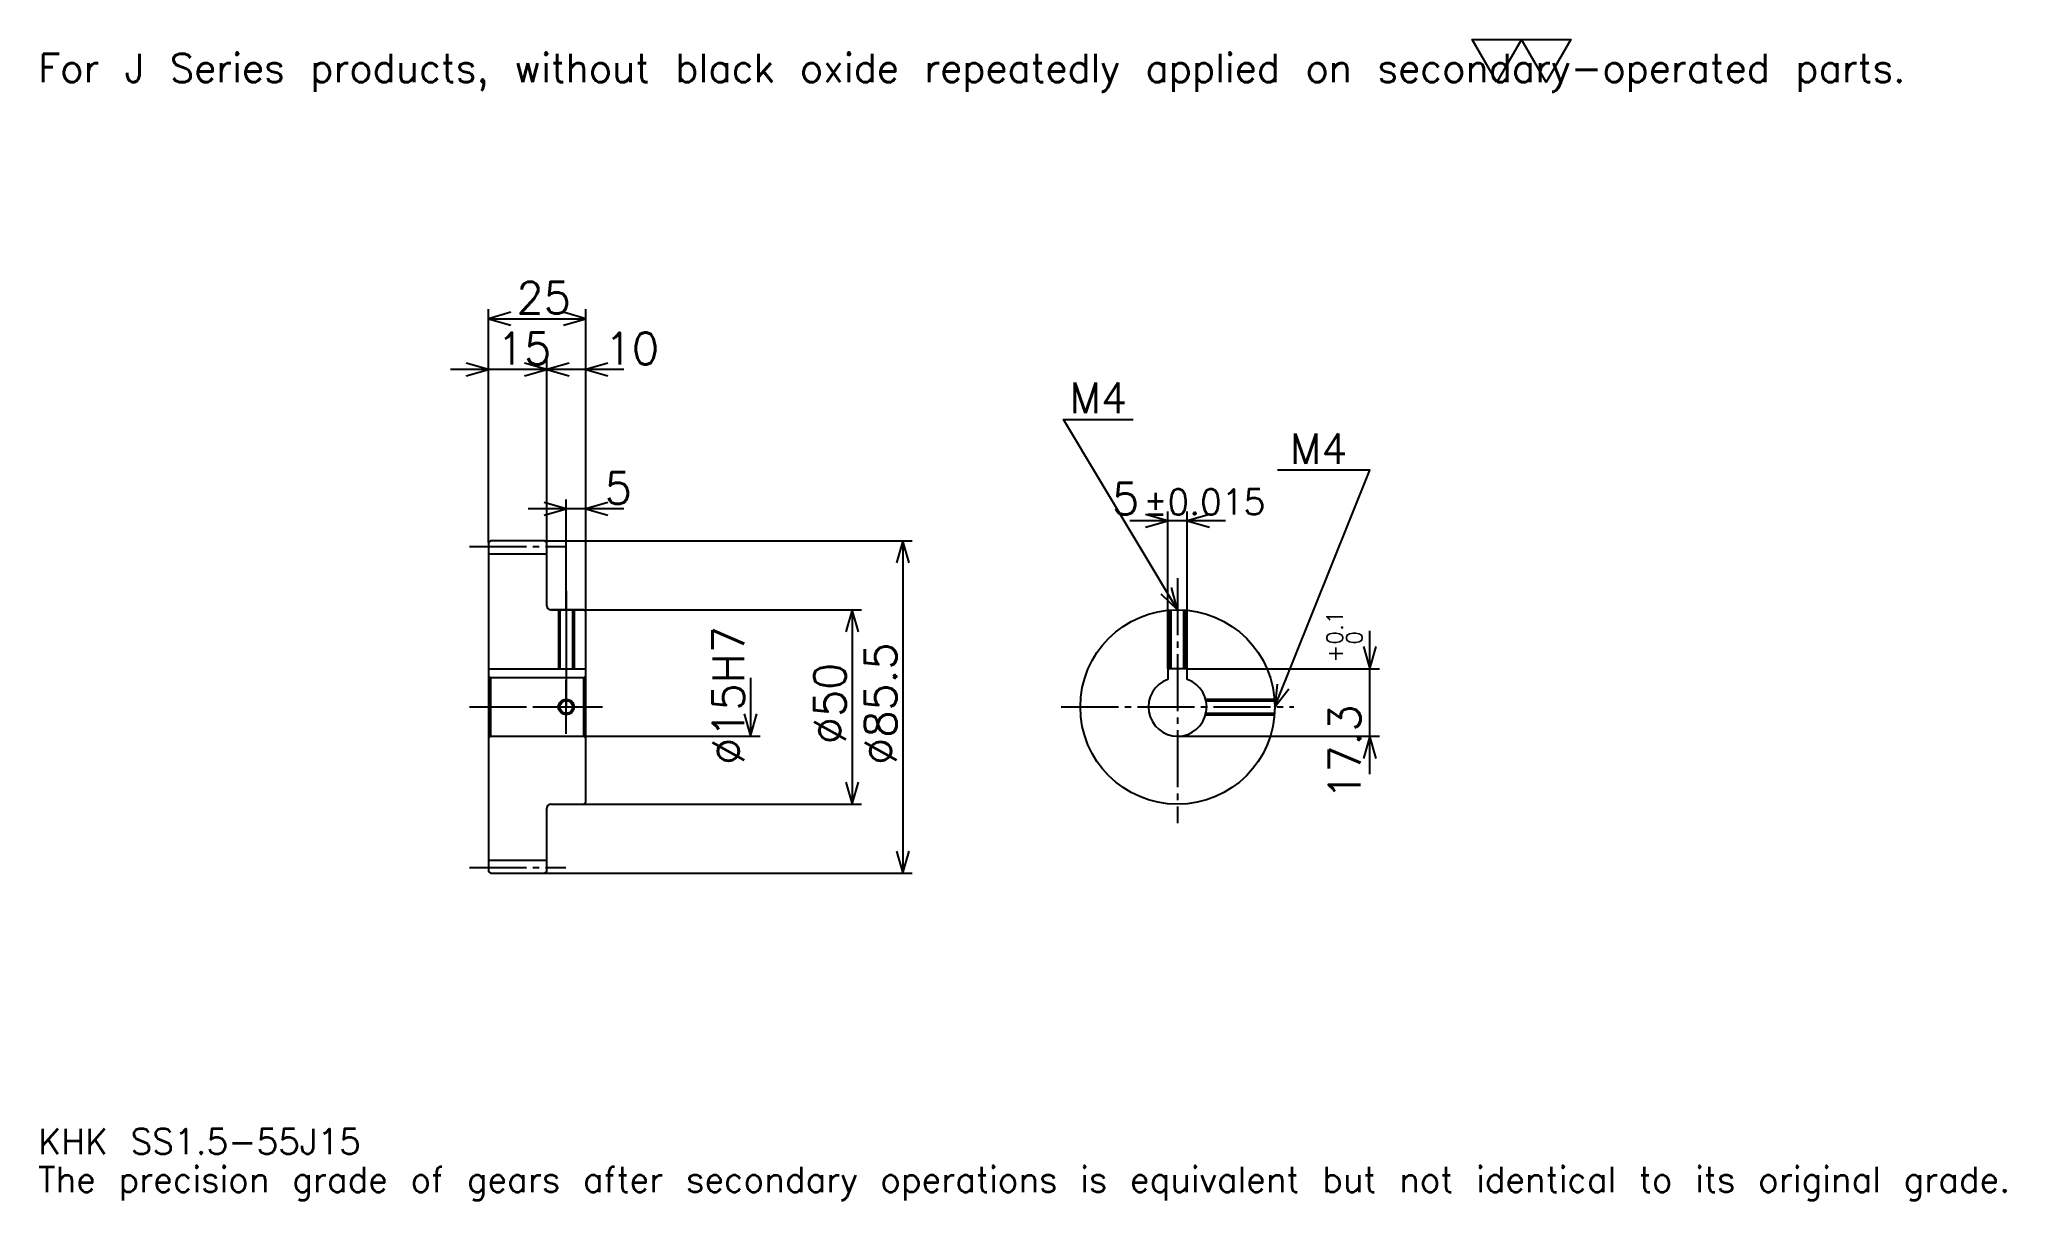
# Model space of a CAD drawing. Extents: x 17 to 522, y 6 to 304.
import ezdxf

# ---------------------------------------------------------------- set-up
doc = ezdxf.new("R2010")
doc.units = 0
doc.linetypes.add('DASHDOT', pattern=[19.565218, 14.673913, -1.630435, 1.630435, -1.630435])
doc.layers.get('0').update_dxf_attribs({"linetype": 'CONTINUOUS'})
doc.layers.add('DASHDOT', color=6, linetype='DASHDOT')
doc.styles.add('KANJI', font='TXT', dxfattribs={"bigfont": 'BIGFONT'})

msp = doc.modelspace()

# ---------------------------------------------------------------- linework, layer by layer
at = {"color": 5}
for p, q in [((132.065216, 175.630432), (132.065216, 235.141296)), ((132.065216, 232.695648), (157.065216, 232.695648)), ((157.065216, 175.630432), (157.065216, 235.141296)), ((156.847824, 219.652176), (122.282608, 219.652176)), ((166.847824, 219.652176), (137.282608, 219.652176)), ((147.065216, 175.630432), (147.065216, 222.097839)), ((166.847824, 183.782608), (142.282608, 183.782608)), ((152.065216, 175.630432), (152.065216, 186.228256)), ((306.739136, 142.680435), (306.739136, 183.152161)), ((311.739136, 142.680435), (311.739136, 183.152161)), ((321.521729, 180.706512), (296.956543, 180.706512)), ((132.065216, 175.130432), (132.065216, 175.630432)), ((146.565216, 175.630432), (157.065216, 175.630432)), ((147.065216, 175.130432), (147.065216, 175.630432)), ((152.065216, 157.880432), (152.065216, 175.630432)), ((152.065216, 157.880432), (152.065216, 175.630432)), ((157.065216, 175.630432), (241.032608, 175.630432)), ((157.065216, 157.380432), (157.065216, 175.630432)), ((238.586945, 175.630432), (238.586945, 90.130432)), ((148.065216, 157.880432), (157.065216, 157.880432)), ((157.065216, 157.880432), (227.989136, 157.880432)), ((225.543488, 157.880432), (225.543488, 107.880432)), ((358.695648, 115.597824), (358.695648, 152.463043)), ((311.739136, 142.680435), (361.141296, 142.680435)), ((199.456512, 140.380432), (199.456512, 125.380432)), ((157.065216, 125.380432), (201.902176, 125.380432)), ((309.239136, 125.380432), (361.141296, 125.380432)), ((148.065216, 107.880432), (157.065216, 107.880432)), ((157.065216, 107.880432), (227.989136, 107.880432)), ((146.565216, 90.130432), (157.065216, 90.130432)), ((157.065216, 90.130432), (241.032608, 90.130432))]:
    msp.add_line(p, q, dxfattribs=at)
at = {"color": 4}
for p, q in [((132.065216, 172.255432), (147.065216, 172.255432)), ((132.065216, 142.680435), (157.065216, 142.680435)), ((132.565216, 140.380432), (132.565216, 125.380432)), ((156.565216, 140.380432), (157.065216, 140.880432)), ((156.565216, 125.380432), (157.065216, 124.880432)), ((132.065216, 93.505432), (147.065216, 93.505432))]:
    msp.add_line(p, q, dxfattribs=at)
at = {"color": 7}
msp.add_lwpolyline([(391.304352, 293.478271), (384.945648, 304.5), (410.380432, 304.5), (404.021729, 293.478271), (397.663055, 304.5), (391.304352, 293.478271)], dxfattribs=at)
at = {"color": 5}
for points in [[(137.771744, 234.32608), (132.065216, 232.695648), (137.771744, 231.065216)], [(151.358688, 231.065216), (157.065216, 232.695648), (151.358688, 234.32608)], [(126.358696, 218.021744), (132.065216, 219.652176), (126.358696, 221.282608)], [(141.358688, 218.021744), (147.065216, 219.652176), (141.358688, 221.282608)], [(152.771744, 221.282608), (147.065216, 219.652176), (152.771744, 218.021744)], [(162.771744, 221.282608), (157.065216, 219.652176), (162.771744, 218.021744)], [(309.239136, 157.880432), (279.891296, 206.793472), (297.82608, 206.793472)], [(334.239136, 132.880432), (358.695648, 193.75), (334.891296, 193.75)], [(146.358688, 182.152176), (152.065216, 183.782608), (146.358688, 185.41304)], [(162.771744, 185.41304), (157.065216, 183.782608), (162.771744, 182.152176)], [(301.032593, 179.07608), (306.739136, 180.706512), (301.032593, 182.336945)], [(317.445679, 182.336945), (311.739136, 180.706512), (317.445679, 179.07608)], [(240.217377, 169.92392), (238.586945, 175.630432), (236.956512, 169.92392)], [(304.90506, 161.934875), (309.239136, 157.880432), (307.701233, 163.612579)], [(227.17392, 152.173904), (225.543488, 157.880432), (223.913055, 152.173904)], [(357.065216, 148.386948), (358.695648, 142.680435), (360.32608, 148.386948)], [(334.85376, 138.783401), (334.239136, 132.880432), (337.879517, 137.567688)], [(197.82608, 131.08696), (199.456512, 125.380432), (201.086945, 131.08696)], [(360.32608, 119.673912), (358.695648, 125.380432), (357.065216, 119.673912)], [(223.913055, 113.586952), (225.543488, 107.880432), (227.17392, 113.586952)], [(236.956512, 95.836952), (238.586945, 90.130432), (240.217377, 95.836952)]]:
    msp.add_lwpolyline(points, dxfattribs=at)
at = {"color": 4}
for points in [[(147.065216, 158.880432), (147.065216, 175.130432), (146.565216, 175.630432), (132.565216, 175.630432), (132.065216, 175.130432), (132.065216, 124.880432)], [(148.065216, 107.880432), (156.565216, 107.880432), (157.065216, 108.380432), (157.065216, 157.380432), (156.565216, 157.880432), (148.065216, 157.880432)], [(150.065216, 157.880432), (150.065216, 142.680435)], [(150.445221, 157.880432), (150.445221, 142.680435)], [(153.685211, 157.880432), (153.685211, 142.680435)], [(154.065216, 157.880432), (154.065216, 142.680435)], [(307.239136, 142.680435), (307.239136, 157.800308)], [(307.619141, 142.680435), (307.619141, 157.827881)], [(310.859131, 142.680435), (310.859131, 157.827881)], [(311.239136, 142.680435), (311.239136, 157.800308)], [(311.739136, 139.951508), (311.739136, 142.680435), (306.739136, 142.680435), (306.739136, 139.951508)], [(132.065216, 124.880432), (132.565216, 125.380432), (156.565216, 125.380432), (156.565216, 140.380432), (132.565216, 140.380432), (132.065216, 140.880432)], [(316.467529, 134.880432), (334.158997, 134.880432)], [(316.562073, 134.500427), (334.186584, 134.500427)], [(316.467529, 130.880432), (334.158997, 130.880432)], [(316.562073, 131.260437), (334.186584, 131.260437)], [(132.065216, 124.880432), (132.065216, 90.630432), (132.565216, 90.130432), (146.565216, 90.130432), (147.065216, 90.630432), (147.065216, 106.880432)]]:
    msp.add_lwpolyline(points, dxfattribs=at)
for centre, radius in [((309.239136, 132.880432), 25), ((152.065216, 132.880432), 1.62)]:
    msp.add_circle(centre, radius, dxfattribs=at)
at = {"color": 7}
msp.add_circle((152.065216, 132.880432), 2, dxfattribs=at)
at = {"color": 4}
for centre, radius, start, end in [((148.065216, 158.880432), 1, 180, 270), ((309.239136, 132.880432), 7.5, 109.47122094, 70.52877906), ((148.065216, 106.880432), 1, 90, 180)]:
    msp.add_arc(centre, radius, start, end, dxfattribs=at)
at = {"layer": 'DASHDOT', "color": 7}
for p, q in [((127.173912, 174.130432), (151.956512, 174.130432)), ((309.239136, 166.032608), (309.239136, 102.989128)), ((152.065216, 157.880432), (152.065216, 132.880432)), ((127.173912, 132.880432), (161.956512, 132.880432)), ((279.347839, 132.880432), (339.130432, 132.880432)), ((127.173912, 91.630432), (151.956512, 91.630432))]:
    msp.add_line(p, q, dxfattribs=at)
for points in [[(152.065216, 162.771729), (152.065216, 137.789124)], [(152.065216, 125.989128), (152.065216, 139.771744)], [(145.17392, 132.880432), (158.956512, 132.880432)]]:
    msp.add_lwpolyline(points, dxfattribs=at)

# ---------------------------------------------------------------- texts
at = {"color": 7, "style": 'KANJI'}
for s, height, p in [('For J Series products, without black oxide repeatedly applied on secondary-operated parts.', 7.336957, (16.304348, 293.478271)), ('25', 8.152174, (139.266296, 234)), ('15', 8.152174, (134.266296, 220.956512)), ('10', 8.152174, (161.956512, 220.956512)), ('M4', 7.826087, (281.521729, 208.42392)), ('M4', 7.826087, (338.152161, 195.380432)), ('5', 8.152174, (161.956512, 185.08696)), ('5', 8.152174, (292.411438, 182.336945)), ('%%p0.015', 6.521739, (300.481079, 182.336945)), ('KHK SS1.5-55J15', 6.521739, (16.304348, 17.934782)), ('The precision grade of gears after secondary operations is equivalent but not identical to its original grade.', 6.521739, (16.304348, 8.152174))]:
    msp.add_text(s, height=height, dxfattribs=at).set_placement(p)
for s, height, p in [('%%c15H7', 8.152174, (197.82608, 118.002716)), ('0.1', 4.076087, (351.684784, 148.906723)), ('0', 4.076087, (356.739136, 148.906723)), ('%%c85.5', 8.152174, (236.956512, 118.002716)), ('+', 4.076087, (351.684784, 144.341492)), ('%%c50', 8.152174, (223.913055, 123.301628)), ('17.3', 8.152174, (356.25, 109.055664))]:
    msp.add_text(s, height=height, rotation=90, dxfattribs=at).set_placement(p)

doc.saveas('drawing.dxf')
